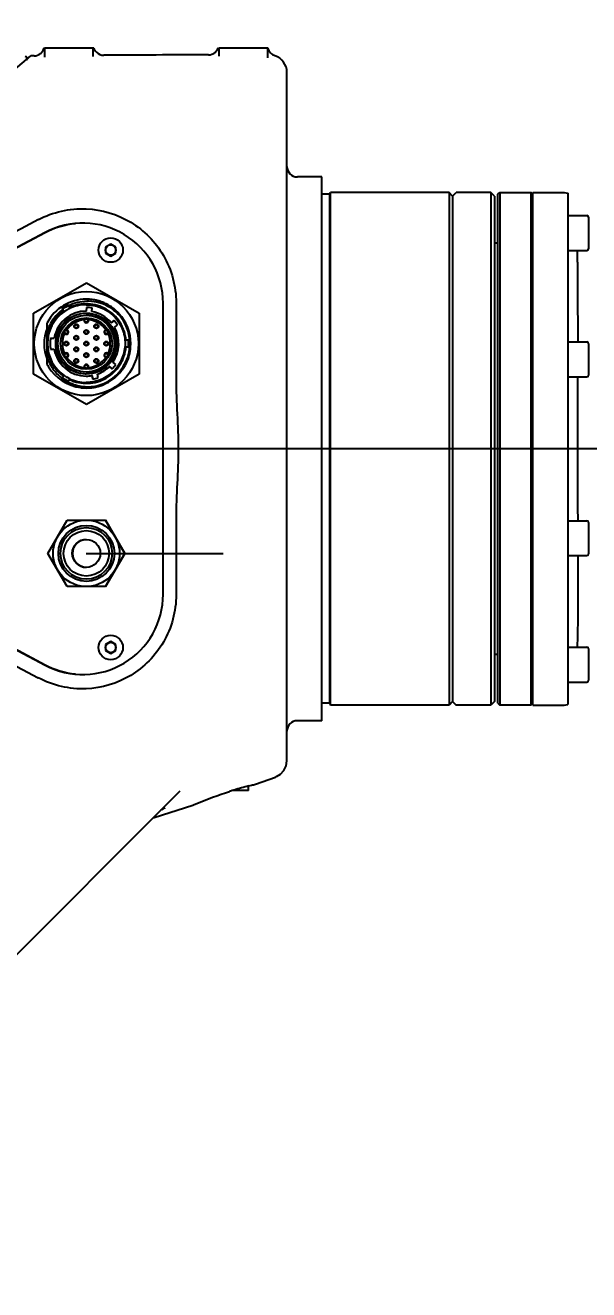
# Model space of a CAD drawing. Header units: millimetres. Extents: x 5828 to 7155, y 123 to 421.
# Drawn here: x 6906.45 to 6911.84, y 370.78 to 382.87 of the extents above; entities that cross this region are included whole.
import ezdxf

# ---------------------------------------------------------------- set-up
doc = ezdxf.new("R2010")
doc.units = ezdxf.units.MM
doc.linetypes.add('CENTER', pattern=[0.6, 0.375, -0.075, 0.075, -0.075])
for name, color, linetype in [('中心线', 7, 'Continuous'), ('外形图', 7, 'Continuous'), ('尺寸标注', 7, 'Continuous'), ('运动范围', 7, 'Continuous')]:
    doc.layers.add(name, color=color, linetype=linetype)
doc.styles.add('微软雅黑', font='msyh.ttc', dxfattribs={"height": 2})
doc.dimstyles.new('尺寸标注_1_30比例', dxfattribs={"dimtxt": 2.1, "dimasz": 1.7, "dimexe": 0.5, "dimexo": 0.4, "dimgap": 0.5, "dimtad": 1, "dimdec": 1, "dimlfac": 30, "dimdsep": 46, "dimtxsty": '微软雅黑', "dimcen": 0.09, "dimadec": 0, "dimazin": 0, "dimtp": 0.01, "dimtm": 0.01, "dimtfac": 1, "dimtdec": 1, "dimtofl": 0, "dimtmove": 0, "dimatfit": 3, "dimfxl": 1, "dimtolj": 1, "dimarcsym": 0})

# ---------------------------------------------------------------- blocks, each defined once
blk = doc.blocks.new('*D1101')
at = {"layer": 'Defpoints', "color": 0}
for p in [(6902.201, 410.718), (6987.085, 410.718), (6902.734, 329.488)]:
    blk.add_point(p, dxfattribs=at)
at = {"layer": '尺寸标注', "color": 0, "lineweight": -2}
for p, q in [((6902.601, 410.718), (6987.585, 410.718)), ((6987.085, 331.188), (6987.085, 409.018)), ((6903.134, 329.488), (6987.585, 329.488))]:
    blk.add_line(p, q, dxfattribs=at)
at = {"layer": '尺寸标注', "color": 0}
for points in [[(6987.368, 409.018), (6986.801, 409.018), (6987.085, 410.718)], [(6986.801, 331.188), (6987.368, 331.188), (6987.085, 329.488)]]:
    blk.add_solid(points, dxfattribs=at)
at = {"layer": '尺寸标注', "color": 0, "insert": (6985.499, 370.103), "char_height": 2, "attachment_point": 5, "rotation": 90, "style": '微软雅黑'}
blk.add_mtext('\\A1;\\A1;{\\H1.05x;2437}', dxfattribs=at)
blk = doc.blocks.new('*D1102')
at = {"layer": 'Defpoints', "color": 0}
for p in [(6938.468, 388.889), (6938.468, 379.269), (6902.201, 377.212)]:
    blk.add_point(p, dxfattribs=at)
at = {"layer": '尺寸标注', "color": 0, "lineweight": -2}
for p, q in [((6902.201, 377.612), (6902.201, 389.389)), ((6938.468, 379.669), (6938.468, 389.389)), ((6903.901, 388.889), (6936.768, 388.889))]:
    blk.add_line(p, q, dxfattribs=at)
at = {"layer": '尺寸标注', "color": 0}
for points in [[(6903.901, 389.173), (6903.901, 388.606), (6902.201, 388.889)], [(6936.768, 388.606), (6936.768, 389.173), (6938.468, 388.889)]]:
    blk.add_solid(points, dxfattribs=at)
at = {"layer": '尺寸标注', "color": 0, "insert": (6920.335, 390.48), "char_height": 2, "attachment_point": 5, "style": '微软雅黑'}
blk.add_mtext('\\A1;\\A1;{\\H1.05x;1088}', dxfattribs=at)

msp = doc.modelspace()

# ---------------------------------------------------------------- linework, layer by layer
at = {"layer": '中心线', "linetype": 'CENTER', "ltscale": 50}
msp.add_line((6898.901, 378.8231), (6945.6728, 378.8231), dxfattribs=at)
at = {"layer": '外形图', "linetype": 'Continuous'}
for p, q in [((6899.1204, 376.3815), (6906.5053, 382.5781)), ((6906.5359, 382.5786), (6906.5053, 382.5781)), ((6906.6345, 382.6547), (6906.6345, 382.5652)), ((6906.6345, 382.6547), (6907.1058, 382.6547)), ((6907.1012, 382.5715), (6907.1012, 382.6547)), ((6908.3012, 382.6547), (6908.3012, 382.5745)), ((6908.3012, 382.6547), (6908.7679, 382.6547)), ((6908.7679, 382.5607), (6908.7679, 382.6547)), ((6908.9512, 375.8384), (6908.9512, 382.4214)), ((6909.2845, 381.4214), (6909.0512, 381.4214)), ((6909.2845, 376.2214), (6909.2845, 381.4213)), ((6909.3582, 381.2547), (6909.2845, 381.2547)), ((6909.3582, 381.2547), (6909.3679, 381.2714)), ((6909.3582, 381.2547), (6909.3582, 376.388)), ((6909.3679, 376.3714), (6909.3679, 381.2714)), ((6910.5012, 381.2714), (6909.3679, 381.2714)), ((6910.5012, 381.2714), (6910.5012, 376.3714)), ((6910.5345, 381.238), (6910.5012, 381.2714)), ((6910.5345, 381.238), (6910.5345, 376.4047)), ((6911.3012, 381.2547), (6911.2845, 381.2714)), ((6911.3012, 376.3714), (6911.3012, 381.2714)), ((6911.3012, 381.2714), (6911.6012, 381.2714)), ((6911.6012, 381.2714), (6911.6345, 381.2657)), ((6911.6345, 381.2657), (6911.6345, 376.3771)), ((6911.6345, 381.0514), (6911.8179, 381.0514)), ((6911.8345, 381.0347), (6911.8345, 380.7347)), ((6906.6415, 380.8903), (6904.0216, 379.4984)), ((6906.6404, 380.8867), (6904.0362, 379.4978)), ((6907.2679, 380.7791), (6907.2179, 380.7502)), ((6907.2179, 380.7502), (6907.2179, 380.6925)), ((6907.3179, 380.7502), (6907.2679, 380.7791)), ((6907.3179, 380.6925), (6907.3179, 380.7502)), ((6907.2179, 380.6925), (6907.2679, 380.6636)), ((6907.2679, 380.6636), (6907.3179, 380.6925)), ((6911.6345, 380.718), (6911.8179, 380.718)), ((6907.7679, 377.4296), (6907.7679, 380.2132)), ((6907.8928, 380.2176), (6907.8928, 379.4869)), ((6911.6345, 379.8427), (6911.8179, 379.8427)), ((6911.8345, 379.826), (6911.8345, 379.526)), ((6911.6345, 379.5094), (6911.8179, 379.5094)), ((6904.0216, 378.1443), (6906.6415, 376.7525)), ((6904.0362, 378.1449), (6906.6404, 376.756)), ((6907.8928, 378.1558), (6907.8928, 377.4251)), ((6911.6345, 378.1334), (6911.8179, 378.1334)), ((6911.8345, 378.1167), (6911.8345, 377.8167)), ((6911.6345, 377.8001), (6911.8179, 377.8001)), ((6906.0809, 376.8937), (6906.5754, 376.6305)), ((6907.2679, 376.9791), (6907.2179, 376.9502)), ((6907.2179, 376.9502), (6907.2179, 376.8925)), ((6907.2179, 376.8925), (6907.2679, 376.8636)), ((6907.3179, 376.9502), (6907.2679, 376.9791)), ((6907.2679, 376.8636), (6907.3179, 376.8925)), ((6907.3179, 376.8925), (6907.3179, 376.9502)), ((6911.6345, 376.9247), (6911.8179, 376.9247)), ((6911.8345, 376.908), (6911.8345, 376.608)), ((6911.6345, 376.5914), (6911.8179, 376.5914)), ((6909.3582, 376.388), (6909.2845, 376.388)), ((6909.3582, 376.388), (6909.3679, 376.3714)), ((6910.5345, 376.4047), (6910.5012, 376.3714)), ((6910.5012, 376.3714), (6909.3679, 376.3714)), ((6911.3012, 376.3714), (6911.6012, 376.3714)), ((6911.6012, 376.3714), (6911.6345, 376.3771)), ((6909.2845, 376.2214), (6909.0512, 376.2214)), ((6908.6512, 375.6143), (6908.8408, 375.6815)), ((6905.7662, 373.3864), (6907.9315, 375.5517)), ((6908.5845, 375.5547), (6908.4356, 375.5547)), ((6908.5845, 375.5547), (6908.5845, 375.5974)), ((6907.674, 375.2942), (6907.682, 375.2965)), ((6907.682, 375.2965), (6908.0512, 375.4125)), ((6907.7784, 375.3842), (6907.7885, 375.3877)), ((6907.7885, 375.3877), (6907.7882, 375.3877))]:
    msp.add_line(p, q, dxfattribs=at)
at = {"layer": '外形图', "color": 7, "linetype": 'Continuous'}
for p, q in [((6910.5012, 381.2714), (6910.5012, 376.3714)), ((6910.5345, 381.238), (6910.5012, 381.2714)), ((6910.5345, 381.238), (6910.5679, 381.2714)), ((6910.5345, 381.238), (6910.5345, 376.4047)), ((6910.9345, 381.238), (6910.9012, 381.2714)), ((6910.9679, 381.2547), (6910.9845, 381.2714)), ((6910.9679, 376.388), (6910.9679, 381.2547)), ((6911.3012, 381.2547), (6911.2845, 381.2714)), ((6906.5304, 380.1186), (6907.0348, 380.4098)), ((6907.0348, 380.4098), (6907.5393, 380.1186)), ((6907.0352, 380.2519), (6907.0347, 380.2519)), ((6906.8054, 380.1575), (6906.8341, 380.1741)), ((6906.8054, 380.1575), (6906.8199, 380.1325)), ((6906.8093, 380.1695), (6906.8088, 380.1692)), ((6906.851, 380.1936), (6906.8093, 380.1695)), ((6906.8199, 380.1325), (6906.8485, 380.1491)), ((6906.8259, 380.136), (6906.8264, 380.1352)), ((6906.8341, 380.1741), (6906.8628, 380.1906)), ((6906.8505, 380.1933), (6906.851, 380.1936)), ((6906.8628, 380.1906), (6906.8772, 380.1656)), ((6906.8702, 380.1616), (6906.8772, 380.1656)), ((6906.8712, 380.1621), (6906.8716, 380.1613)), ((6907.0348, 380.1381), (6907.0342, 380.1381)), ((6907.0376, 380.1729), (6907.0345, 380.1381)), ((6907.0348, 380.1381), (6907.0379, 380.1729)), ((6907.0878, 380.1335), (6907.0909, 380.1683)), ((6906.5304, 379.5361), (6906.5304, 380.1186)), ((6906.6602, 379.9783), (6906.6602, 380.0274)), ((6906.9387, 380.0096), (6906.9384, 380.0096)), ((6907.0347, 380.0648), (6907.0343, 380.0648)), ((6907.0343, 380.0314), (6907.0347, 380.0314)), ((6907.1306, 380.0096), (6907.1303, 380.0096)), ((6907.3011, 380.0469), (6907.2725, 380.0269)), ((6907.2728, 380.0269), (6907.2725, 380.0269)), ((6907.2728, 380.0269), (6907.3012, 380.0467)), ((6907.5394, 380.1186), (6907.5393, 380.1186)), ((6907.5393, 380.1186), (6907.5393, 379.5361)), ((6906.6595, 379.9768), (6906.6593, 379.9764)), ((6906.6602, 379.9757), (6906.6602, 379.9783)), ((6906.6602, 379.9463), (6906.6602, 379.9757)), ((6906.6602, 379.9463), (6906.6603, 379.9467)), ((6906.6602, 379.8919), (6906.6602, 379.9463)), ((6906.6602, 379.8273), (6906.6602, 379.8919)), ((6906.6603, 379.9467), (6906.6604, 379.947)), ((6906.8436, 379.9544), (6906.8433, 379.9544)), ((6906.8433, 379.921), (6906.8436, 379.921)), ((6906.8435, 379.959), (6906.8472, 379.9586)), ((6906.9384, 379.9762), (6906.9387, 379.9762)), ((6906.9387, 379.8992), (6906.9384, 379.8992)), ((6907.0347, 379.9544), (6907.0343, 379.9544)), ((6907.0343, 379.921), (6907.0347, 379.921)), ((6907.1303, 379.9762), (6907.1306, 379.9762)), ((6907.1306, 379.8992), (6907.1303, 379.8992)), ((6907.2257, 379.959), (6907.222, 379.9586)), ((6907.2257, 379.9544), (6907.2254, 379.9544)), ((6907.2254, 379.921), (6907.2257, 379.921)), ((6907.3032, 379.983), (6907.3318, 380.0031)), ((6906.6602, 379.8234), (6906.6602, 379.8273)), ((6906.6602, 379.7628), (6906.6602, 379.8234)), ((6906.6927, 379.8808), (6906.7283, 379.8808)), ((6906.6927, 379.7738), (6906.7283, 379.7738)), ((6906.7621, 379.8443), (6906.7473, 379.8443)), ((6906.7473, 379.8103), (6906.7621, 379.8103)), ((6906.7621, 379.8273), (6906.7621, 379.8443)), ((6906.7621, 379.8103), (6906.7621, 379.8273)), ((6906.8436, 379.844), (6906.8433, 379.844)), ((6906.8433, 379.8106), (6906.8436, 379.8106)), ((6906.9384, 379.8658), (6906.9387, 379.8658)), ((6906.9387, 379.7888), (6906.9384, 379.7888)), ((6907.0347, 379.844), (6907.0343, 379.844)), ((6907.0343, 379.8106), (6907.0347, 379.8106)), ((6907.1303, 379.8658), (6907.1306, 379.8658)), ((6907.1306, 379.7888), (6907.1303, 379.7888)), ((6907.2257, 379.844), (6907.2254, 379.844)), ((6907.2254, 379.8106), (6907.2257, 379.8106)), ((6907.4058, 379.8534), (6907.4049, 379.8534)), ((6907.4058, 379.8012), (6907.4049, 379.8012)), ((6907.4347, 379.8605), (6907.4058, 379.8605)), ((6907.4058, 379.8605), (6907.4058, 379.8536)), ((6907.4058, 379.8536), (6907.4058, 379.8525)), ((6907.4058, 379.8525), (6907.4058, 379.8284)), ((6907.4058, 379.8263), (6907.4058, 379.8023)), ((6907.4058, 379.8023), (6907.4058, 379.801)), ((6907.4058, 379.801), (6907.4058, 379.7942)), ((6907.4347, 379.7942), (6907.4058, 379.7942)), ((6907.4347, 379.8605), (6907.4346, 379.8276)), ((6907.4346, 379.8276), (6907.4346, 379.8273)), ((6907.4346, 379.8273), (6907.4347, 379.7942)), ((6907.4431, 379.8273), (6907.4431, 379.8275)), ((6907.4431, 379.8273), (6907.4432, 379.8027)), ((6907.4432, 379.8273), (6907.4432, 379.852)), ((6906.6602, 379.6979), (6906.6602, 379.7628)), ((6906.6602, 379.6791), (6906.6602, 379.6979)), ((6906.6602, 379.6764), (6906.6602, 379.6791)), ((6906.6602, 379.6443), (6906.6602, 379.6764)), ((6906.8436, 379.7336), (6906.8433, 379.7336)), ((6906.8433, 379.7003), (6906.8436, 379.7003)), ((6906.8435, 379.6957), (6906.8472, 379.696)), ((6906.9384, 379.7555), (6906.9387, 379.7555)), ((6906.9387, 379.6784), (6906.9384, 379.6784)), ((6907.0347, 379.7336), (6907.0343, 379.7336)), ((6907.0343, 379.7003), (6907.0347, 379.7003)), ((6907.1303, 379.7555), (6907.1306, 379.7555)), ((6907.1306, 379.6784), (6907.1303, 379.6784)), ((6907.2257, 379.6957), (6907.222, 379.696)), ((6907.2257, 379.7336), (6907.2254, 379.7336)), ((6907.2254, 379.7003), (6907.2257, 379.7003)), ((6907.3153, 379.6263), (6907.2886, 379.6488)), ((6907.0348, 379.2449), (6906.5304, 379.5361)), ((6906.6602, 379.6272), (6906.6602, 379.6443)), ((6906.8562, 379.5728), (6906.8565, 379.5725)), ((6906.9384, 379.6451), (6906.9387, 379.6451)), ((6907.0347, 379.6232), (6907.0343, 379.6232)), ((6907.0343, 379.5899), (6907.0347, 379.5899)), ((6907.5393, 379.5361), (6907.0348, 379.2449)), ((6907.1303, 379.6451), (6907.1306, 379.6451)), ((6907.1492, 379.5014), (6907.1402, 379.5352)), ((6907.2542, 379.6078), (6907.2809, 379.5853)), ((6907.2545, 379.6078), (6907.2542, 379.6078)), ((6907.2811, 379.5855), (6907.2545, 379.6078)), ((6906.804, 379.4951), (6906.8045, 379.4948)), ((6906.8054, 379.4971), (6906.8199, 379.5221)), ((6906.8341, 379.4806), (6906.8054, 379.4971)), ((6906.8085, 379.4855), (6906.8512, 379.4609)), ((6906.8269, 379.5181), (6906.8199, 379.5221)), ((6906.8259, 379.5186), (6906.8264, 379.5195)), ((6906.8628, 379.464), (6906.8341, 379.4806)), ((6906.8772, 379.489), (6906.8485, 379.5056)), ((6906.8628, 379.464), (6906.8772, 379.489)), ((6906.8712, 379.4925), (6906.8716, 379.4934)), ((6906.9817, 379.4019), (6906.9817, 379.4061)), ((6907.0879, 379.4061), (6907.0879, 379.4019)), ((6907.0885, 379.5213), (6907.0975, 379.4876)), ((6907.0888, 379.5213), (6907.0885, 379.5213)), ((6907.0972, 379.49), (6907.0888, 379.5213)), ((6907.0975, 379.4892), (6907.0972, 379.49)), ((6907.0979, 379.4876), (6907.0975, 379.4892)), ((6907.1559, 379.4204), (6907.1534, 379.4285)), ((6907.0879, 379.4019), (6906.9817, 379.4019)), ((6906.668, 377.8214), (6906.8514, 378.139)), ((6906.8514, 378.139), (6907.2181, 378.139)), ((6907.2181, 378.139), (6907.4015, 377.8214)), ((6907.4017, 377.8214), (6907.2183, 378.139)), ((6906.8514, 377.5038), (6906.668, 377.8214)), ((6907.4015, 377.8214), (6907.2181, 377.5038)), ((6907.2183, 377.5038), (6907.4017, 377.8214)), ((6907.4015, 377.8214), (6907.4017, 377.8214)), ((6907.2181, 377.5038), (6906.8514, 377.5038)), ((6910.5345, 376.4047), (6910.5012, 376.3714)), ((6910.5345, 376.4047), (6910.5679, 376.3714)), ((6910.9345, 376.4047), (6910.9012, 376.3714)), ((6910.9679, 376.388), (6910.9845, 376.3714)), ((6911.3012, 376.388), (6911.2845, 376.3714)), ((6911.2845, 376.3714), (6910.9845, 376.3714))]:
    msp.add_line(p, q, dxfattribs=at)
at = {"layer": '外形图', "ltscale": 10}
for p, q in [((6910.9012, 381.2714), (6910.5679, 381.2714)), ((6910.9012, 381.2714), (6910.9012, 376.3714)), ((6910.9345, 381.238), (6910.9345, 376.4047)), ((6910.9845, 381.2714), (6911.2845, 381.2714)), ((6910.9845, 381.2714), (6910.9845, 376.3714)), ((6911.2845, 376.3714), (6911.2845, 381.2714)), ((6910.9679, 380.788), (6910.9345, 380.788)), ((6910.9679, 376.8547), (6910.9345, 376.8547)), ((6910.9012, 376.3714), (6910.5679, 376.3714))]:
    msp.add_line(p, q, dxfattribs=at)
at = {"layer": '外形图'}
msp.add_line((6907.0345, 377.8214), (6908.3424, 377.8214), dxfattribs=at)
at = {"layer": '外形图', "linetype": 'Continuous'}
for points in [[(6908.8408, 375.6815), (6908.8527, 375.6863), (6908.8915, 375.7105), (6908.9229, 375.7455), (6908.9438, 375.7892), (6908.9512, 375.8384)], [(6907.7363, 375.3565), (6907.7457, 375.3651), (6907.7566, 375.373), (6907.7675, 375.3793), (6907.7784, 375.3842)]]:
    msp.add_lwpolyline(points, dxfattribs=at)
for centre, radius in [((6907.2679, 380.7214), 0.1167), ((6907.2679, 380.7214), 0.05), ((6907.2679, 376.9214), 0.1167), ((6907.2679, 376.9214), 0.05)]:
    msp.add_circle(centre, radius, dxfattribs=at)
at = {"layer": '外形图', "color": 7, "linetype": 'Continuous'}
for centre, radius in [((6907.0348, 379.8273), 0.4976), ((6907.0346, 379.8273), 0.2921), ((6907.0346, 379.8273), 0.2722), ((6907.0346, 379.8273), 0.2458), ((6906.9386, 379.9929), 0.0212), ((6906.9384, 379.9929), 0.0167), ((6907.0343, 380.0481), 0.0167), ((6907.1305, 379.9929), 0.0212), ((6907.1303, 379.9929), 0.0167), ((6906.8433, 379.9377), 0.0167), ((6906.9386, 379.8825), 0.0212), ((6906.9384, 379.8825), 0.0167), ((6907.0346, 379.9377), 0.0212), ((6907.0343, 379.9377), 0.0167), ((6907.1305, 379.8825), 0.0212), ((6907.1303, 379.8825), 0.0167), ((6907.2254, 379.9377), 0.0167), ((6906.8435, 379.8273), 0.0212), ((6906.8433, 379.8273), 0.0167), ((6906.9386, 379.7721), 0.0212), ((6906.9384, 379.7721), 0.0167), ((6907.0346, 379.8273), 0.0212), ((6907.0343, 379.8273), 0.0167), ((6907.1305, 379.7721), 0.0212), ((6907.1303, 379.7721), 0.0167), ((6907.2257, 379.8273), 0.0212), ((6907.2254, 379.8273), 0.0167), ((6906.8433, 379.7169), 0.0167), ((6906.9386, 379.6617), 0.0212), ((6906.9384, 379.6617), 0.0167), ((6907.0346, 379.7169), 0.0212), ((6907.0343, 379.7169), 0.0167), ((6907.1305, 379.6617), 0.0212), ((6907.1303, 379.6617), 0.0167), ((6907.2254, 379.7169), 0.0167), ((6907.0343, 379.6065), 0.0167), ((6907.0347, 377.8214), 0.3176), ((6907.0347, 377.8214), 0.2675), ((6907.0346, 377.8214), 0.2469), ((6907.0345, 377.8214), 0.2173), ((6907.0345, 377.8214), 0.1337)]:
    msp.add_circle(centre, radius, dxfattribs=at)
at = {"layer": '外形图', "linetype": 'Continuous'}
for centre, radius, start, end in [((6906.4517, 382.5549), 0.0167, 310.00151, 90.85102), ((6908.3509, 167.6863), 214.9016, 90.039895, 90.306365), ((6908.2022, 382.6868), 0.0985, 310.10623, 322.70639), ((6908.7843, 382.4212), 0.1669, 0.05115, 71.73452), ((6909.0512, 381.5214), 0.1, 180, 270), ((7488.4429, -713.474), 1239.5441, 117.9966401, 118.1338363), ((6907.0012, 380.2132), 0.7667, 0, 117.97947), ((6911.8179, 381.0347), 0.0167, 0, 90), ((6907.0012, 380.2103), 0.7667, 95.22139, 118.07249), ((6911.8179, 380.7347), 0.0167, 270, 0), ((6911.8179, 379.826), 0.0167, 0, 90), ((6911.8179, 379.526), 0.0167, 270, 0), ((7030.2155, 378.8597), 118.4875, 180.018537, 180.351228), ((6911.8179, 378.1167), 0.0167, 0, 90), ((6911.8179, 377.8167), 0.0167, 270, 0), ((6907.0012, 377.4296), 0.7667, 242.02053, 0), ((6911.8179, 376.908), 0.0167, 0, 90), ((6907.0012, 377.4325), 0.7667, 241.92751, 264.77861), ((6911.8179, 376.608), 0.0167, 270, 0), ((6909.0512, 376.1214), 0.1, 90, 180), ((6909.5092, 372.0862), 3.6311, 107.18496, 107.71587), ((6909.5109, 372.0809), 3.6366, 107.00761, 107.18568), ((6909.4756, 372.1971), 3.5153, 104.64885, 107.01235)]:
    msp.add_arc(centre, radius, start, end, dxfattribs=at)
at = {"layer": '外形图', "color": 7, "linetype": 'Continuous'}
for centre, radius, start, end in [((6907.0347, 379.8273), 0.4246, 89.9999, 151.883), ((6907.0347, 379.827), 0.4249, 84.39926, 89.93189), ((6907.0342, 379.8273), 0.3715, 124.02161, 235.97811), ((6907.0342, 379.8273), 0.3108, 90.0004, 170.08791), ((6907.044, 379.8364), 0.3944, 126.72387, 141.38543), ((6906.8128, 380.1618), 0.00849, 119.99997, 209.99997), ((6907.0344, 379.8269), 0.372, 117.03883, 124.01773), ((6906.8554, 380.1864), 0.00849, 29.99997, 119.99997), ((6907.0474, 379.8305), 0.4012, 91.19769, 117.10949), ((6907.0338, 379.828), 0.3708, 116.73303, 117.03449), ((6907.0339, 379.8278), 0.371, 115.94649, 116.73296), ((6907.0342, 379.8273), 0.3715, 90.00078, 115.9472), ((6907.0341, 379.8268), 0.3461, 80.56776, 89.43223), ((6907.0347, 379.8272), 0.4247, 80.38894, 84.39499), ((6907.0342, 379.8273), 0.3108, 39.93799, 80.06196), ((6907.0347, 379.8271), 0.4248, 75.94772, 80.38942), ((6907.0346, 379.8271), 0.4248, 71.29947, 75.94388), ((6907.0347, 379.8273), 0.4247, 67.50579, 71.29989), ((6907.0346, 379.8271), 0.4249, 62.34047, 67.502), ((6907.0347, 379.8273), 0.4246, 59.06433, 62.34063), ((6907.0345, 379.827), 0.425, 53.48985, 59.06052), ((6907.0348, 379.8274), 0.4245, 50.62212, 53.48969), ((6907.0344, 379.827), 0.4251, 43.81536, 50.61737), ((6907.0347, 379.8273), 0.3929, 139.49967, 162.26442), ((6907.0345, 379.8273), 0.3108, 124.93413, 170.08766), ((6907.0346, 379.8273), 0.2879, 269.99999, 178.52534), ((6907.0346, 379.8273), 0.2289, 95.00903, 144.98496), ((6906.9387, 379.9929), 0.0167, 270.00107, 89.99893), ((6907.0346, 380.0481), 0.0212, 180.00361, 359.99602), ((6907.0346, 380.0482), 0.0212, 89.9806, 160.28476), ((6907.0346, 380.0481), 0.0213, 19.87815, 89.9817), ((6907.0347, 379.8273), 0.2722, 270, 90), ((6907.0347, 380.0481), 0.0167, 270.00107, 89.99893), ((6907.0346, 379.8273), 0.2289, 35.01561, 84.9917), ((6907.0344, 380.0481), 0.0214, 0.07343, 19.73431), ((6907.1306, 379.9929), 0.0167, 270.00107, 89.99893), ((6907.0347, 379.8273), 0.4161, 286.5852, 37.41483), ((6907.0338, 379.827), 0.3461, 30.56774, 39.4322), ((6907.035, 379.8276), 0.4242, 42.16809, 43.81349), ((6907.0347, 379.8273), 0.4246, 0.00223, 42.1675), ((6907.0379, 379.8217), 0.417, 22.43911, 38.30488), ((6907.0348, 379.8273), 0.404, 158.34986, 201.97137), ((6907.0351, 379.8272), 0.4043, 157.96298, 158.29449), ((6907.0346, 379.8273), 0.2288, 154.97659, 205.02341), ((6906.8435, 379.9377), 0.0212, 180.04117, 80.14768), ((6906.8436, 379.9377), 0.0167, 270.00107, 89.99893), ((6906.9387, 379.8825), 0.0167, 270.00107, 89.99893), ((6907.0347, 379.9377), 0.0167, 270.00107, 89.99893), ((6907.1306, 379.8825), 0.0167, 270.00107, 89.99893), ((6907.2256, 379.9377), 0.0212, 99.86502, 0.05511), ((6907.2257, 379.9377), 0.0167, 324.00174, 89.99801), ((6907.2257, 379.9377), 0.0167, 269.99944, 321.49506), ((6907.2258, 379.9377), 0.0166, 321.47463, 323.99493), ((6907.0346, 379.8273), 0.2288, 334.97659, 25.02341), ((6907.0342, 379.8273), 0.3108, 324.93752, 30.06255), ((6907.0363, 379.821), 0.4187, 15.69208, 22.43852), ((6907.0362, 379.821), 0.4189, 15.25934, 15.6918), ((6907.0342, 379.8273), 0.3456, 171.09517, 188.90483), ((6907.0351, 379.8273), 0.3461, 171.10204, 179.99329), ((6907.0351, 379.8274), 0.3461, 180.00671, 188.89796), ((6907.0342, 379.8273), 0.3108, 189.91209, 269.99957), ((6907.0345, 379.8273), 0.3108, 189.91238, 234.98654), ((6907.0338, 379.8273), 0.2871, 178.52072, 179.99955), ((6907.035, 379.8274), 0.2882, 180.00558, 189.48877), ((6907.0346, 379.8273), 0.2879, 189.49437, 265.30978), ((6906.8436, 379.8273), 0.0167, 270.00107, 89.99893), ((6906.9387, 379.7721), 0.0167, 270.00107, 89.99893), ((6907.0347, 379.8273), 0.0167, 270.00107, 89.99893), ((6907.1306, 379.7721), 0.0167, 270.00107, 89.99893), ((6907.2257, 379.8273), 0.0167, 270.00107, 89.99893), ((6907.034, 379.8273), 0.3722, 4.10043, 5.09877), ((6907.0339, 379.8274), 0.3723, 354.89885, 355.89954), ((6907.0347, 379.8273), 0.4246, 331.0618, 359.26711), ((6907.0359, 379.8273), 0.4234, 359.26467, 0.00141), ((6906.8435, 379.7169), 0.0212, 279.86505, 179.95935), ((6906.8436, 379.7169), 0.0167, 270.00107, 89.99893), ((6907.0346, 379.8273), 0.2289, 215.01561, 264.99171), ((6906.9387, 379.6617), 0.0167, 270.00107, 89.99893), ((6907.0347, 379.7169), 0.0167, 270.00107, 89.99893), ((6907.0346, 379.8273), 0.2289, 275.00903, 324.98496), ((6907.1306, 379.6617), 0.0167, 270.00107, 89.99893), ((6907.2256, 379.717), 0.0212, 359.94531, 260.14769), ((6907.2257, 379.7169), 0.0167, 38.50494, 90.00056), ((6907.2257, 379.7169), 0.0167, 270.00199, 35.99826), ((6907.2258, 379.717), 0.0166, 36.00507, 38.52537), ((6907.0345, 379.8272), 0.4243, 208.11579, 211.33463), ((6907.0347, 379.8273), 0.4246, 211.33052, 262.84027), ((6907.0346, 379.8274), 0.288, 265.31198, 270.00051), ((6907.0346, 379.6065), 0.0212, 0.00362, 179.99602), ((6907.0347, 379.6066), 0.0214, 180.07343, 199.73431), ((6907.0346, 379.6065), 0.0212, 199.73684, 270.01928), ((6907.0346, 379.6066), 0.0213, 270.01809, 340.1435), ((6907.0347, 379.6065), 0.0167, 270.00107, 89.99893), ((6907.0342, 379.8273), 0.3108, 289.93691, 315.06315), ((6907.0347, 379.8273), 0.4246, 286.58535, 322.58448), ((6907.0338, 379.8277), 0.3461, 315.5678, 324.43226), ((6907.0349, 379.8272), 0.4243, 319.73153, 322.58483), ((6907.0314, 379.8216), 0.4237, 323.46399, 324.76696), ((6907.0345, 379.8275), 0.4249, 322.58172, 324.09435), ((6907.0306, 379.8222), 0.4247, 324.76796, 331.32658), ((6907.0345, 379.8274), 0.4248, 324.09784, 330.5271), ((6907.0323, 379.8212), 0.4228, 331.3307, 331.92667), ((6907.0345, 379.8275), 0.4249, 330.52878, 331.0616), ((6906.8128, 379.4929), 0.00849, 150.00003, 240.00003), ((6907.0344, 379.8277), 0.372, 235.98167, 242.78116), ((6906.8554, 379.4683), 0.00849, 240.00003, 330.00003), ((6907.0461, 379.8212), 0.4062, 242.63519, 242.85768), ((6907.0338, 379.8267), 0.3708, 242.78527, 243.08941), ((6907.034, 379.8269), 0.3711, 243.08951, 244.05443), ((6907.0342, 379.8274), 0.3715, 244.0535, 269.99928), ((6907.0347, 379.8279), 0.4251, 262.84408, 269.99474), ((6907.0342, 379.8275), 0.311, 270.00352, 280.05939), ((6907.0347, 379.8276), 0.4249, 270.00177, 275.63189), ((6907.0347, 379.827), 0.4243, 275.63425, 279.66899), ((6907.034, 379.8278), 0.3461, 280.56778, 289.43225), ((6907.0345, 379.8281), 0.4254, 279.67022, 284.33977), ((6907.0349, 379.8267), 0.424, 284.34016, 286.58444), ((6907.0352, 377.8214), 0.1337, 90.30369, 269.69633)]:
    msp.add_arc(centre, radius, start, end, dxfattribs=at)
at = {"layer": '外形图', "linetype": 'Continuous'}
for points in [[(6906.5359, 382.5786), (6906.5573, 382.5788), (6906.5797, 382.5869), (6906.5966, 382.6001)], [(6906.5966, 382.6001), (6906.6049, 382.6067), (6906.6123, 382.6148), (6906.6181, 382.6237)], [(6906.6181, 382.6237), (6906.6243, 382.6332), (6906.629, 382.6438), (6906.6316, 382.6547)], [(6907.1058, 382.6547), (6907.1083, 382.6469), (6907.1117, 382.6394), (6907.116, 382.6325)], [(6907.116, 382.6325), (6907.1203, 382.6255), (6907.1255, 382.6189), (6907.1314, 382.6131)], [(6907.1314, 382.6131), (6907.1496, 382.5955), (6907.1765, 382.5847), (6907.2018, 382.5848)], [(6908.2013, 382.5878), (6908.2241, 382.5878), (6908.2482, 382.5967), (6908.2657, 382.6114)], [(6908.2806, 382.6271), (6908.2869, 382.6354), (6908.2921, 382.6448), (6908.2955, 382.6547)], [(6908.7699, 382.6547), (6908.7765, 382.6219), (6908.8048, 382.5902), (6908.8366, 382.5797)]]:
    msp.add_open_spline(points, degree=3, dxfattribs=at)
for points, knots in [([(6906.5764, 381.0126), (6906.7142, 381.0858), (6907.0275, 381.1575), (6907.4785, 381.0205), (6907.8097, 380.6848), (6907.8928, 380.374), (6907.8928, 380.2176)], [0, 0, 0, 0, 0.25624, 0.4996253, 0.7432678, 1, 1, 1, 1]), ([(6911.7249, 380.7224), (6911.7257, 380.6752), (6911.7298, 380.3823), (6911.7301, 380.0893), (6911.7299, 379.8436)], [0, 0, 0, 0, 0.1611242, 1, 1, 1, 1]), ([(6907.8928, 379.4869), (6907.8928, 379.265), (6907.9329, 378.8214), (6907.8928, 378.3778), (6907.8928, 378.1558)], [0, 0, 0, 0, 0.5000004, 1, 1, 1, 1]), ([(6911.7293, 379.5094), (6911.7292, 379.4536), (6911.7286, 379.2243), (6911.728, 378.9949), (6911.728, 378.8214)], [0, 0, 0, 0, 0.2431582, 1, 1, 1, 1]), ([(6911.7317, 377.7992), (6911.7321, 377.7023), (6911.7329, 377.4094), (6911.7306, 377.1164), (6911.7256, 376.9204)], [0, 0, 0, 0, 0.3306983, 1, 1, 1, 1]), ([(6907.8928, 377.4251), (6907.8928, 377.2687), (6907.8096, 376.9578), (6907.4781, 376.622), (6907.0268, 376.4852), (6906.7133, 376.5572), (6906.5755, 376.6306)], [0, 0, 0, 0, 0.2567173, 0.5003465, 0.7437295, 1, 1, 1, 1]), ([(6908.0512, 375.4126), (6908.0615, 375.4169), (6908.177, 375.4666), (6908.2952, 375.5103), (6908.4043, 375.5451)], [0, 0, 0, 0, 0.0891872, 1, 1, 1, 1]), ([(6908.5867, 375.5981), (6908.5958, 375.6005), (6908.6172, 375.6064), (6908.6392, 375.6101), (6908.6512, 375.6143)], [0, 0, 0, 0, 0.426203, 1, 1, 1, 1])]:
    msp.add_open_spline(points, degree=3, knots=knots, dxfattribs=at)
at = {"layer": '外形图', "color": 7, "linetype": 'Continuous'}
for points, knots in [([(6906.8164, 380.1384), (6906.796, 380.1241), (6906.7579, 380.0914), (6906.7116, 380.0321), (6906.6777, 379.9649), (6906.6644, 379.9164), (6906.6602, 379.8919)], [0, 0, 0, 0, 0.2499993, 0.4999968, 0.7499908, 1, 1, 1, 1]), ([(6907.4132, 379.8606), (6907.4119, 379.8757), (6907.4074, 379.9058), (6907.3913, 379.9645), (6907.3582, 380.0336), (6907.2999, 380.1046), (6907.2263, 380.1597), (6907.1418, 380.1957), (6907.0512, 380.2107), (6906.9596, 380.2036), (6906.9013, 380.1845), (6906.8738, 380.1716)], [0, 0, 0, 0, 0.0626127, 0.1252077, 0.250178, 0.375149, 0.5001205, 0.625091, 0.750061, 0.8750304, 1, 1, 1, 1]), ([(6907.0342, 380.1989), (6907.0585, 380.1989), (6907.1071, 380.1941), (6907.1773, 380.1728), (6907.2419, 380.1382), (6907.2986, 380.0917), (6907.3451, 380.0351), (6907.3796, 379.9704), (6907.4009, 379.9003), (6907.4057, 379.8516), (6907.4057, 379.8273)], [0, 0, 0, 0, 0.1249997, 0.2499992, 0.3749988, 0.4999988, 0.6249989, 0.7499986, 0.8749942, 1, 1, 1, 1]), ([(6907.0347, 380.1989), (6907.0576, 380.1989), (6907.1035, 380.1946), (6907.1699, 380.1756), (6907.2318, 380.1448), (6907.2868, 380.103), (6907.3333, 380.0519), (6907.3696, 379.993), (6907.3943, 379.9285), (6907.4027, 379.8832), (6907.4047, 379.8603)], [0, 0, 0, 0, 0.1249978, 0.2499957, 0.3749935, 0.4999913, 0.6249893, 0.7499875, 0.8749822, 1, 1, 1, 1]), ([(6907.3652, 380.0802), (6907.3456, 380.1041), (6907.3009, 380.1479), (6907.221, 380.1968), (6907.1322, 380.2264), (6907.0699, 380.2323), (6907.039, 380.2316)], [0, 0, 0, 0, 0.2500138, 0.5000085, 0.7500039, 1, 1, 1, 1]), ([(6906.8223, 379.9377), (6906.8223, 379.9406), (6906.8235, 379.9465), (6906.8287, 379.9537), (6906.8358, 379.958), (6906.8411, 379.959), (6906.8435, 379.959)], [0, 0, 0, 0, 0.260523, 0.5299606, 0.7783679, 1, 1, 1, 1]), ([(6907.2469, 379.9377), (6907.2469, 379.9406), (6907.2456, 379.9465), (6907.2405, 379.9537), (6907.2333, 379.958), (6907.2281, 379.959), (6907.2257, 379.959)], [0, 0, 0, 0, 0.260765, 0.5303639, 0.778674, 1, 1, 1, 1]), ([(6907.4403, 379.9312), (6907.4473, 379.9057), (6907.4564, 379.8531), (6907.4549, 379.7731), (6907.4384, 379.6949), (6907.4178, 379.6456), (6907.4054, 379.6223)], [0, 0, 0, 0, 0.2499992, 0.4999995, 0.7500018, 1, 1, 1, 1]), ([(6906.8738, 379.483), (6906.9013, 379.4702), (6906.9596, 379.4511), (6907.0512, 379.444), (6907.1418, 379.4589), (6907.2263, 379.495), (6907.2999, 379.55), (6907.3485, 379.6093), (6907.3781, 379.6625), (6907.3953, 379.7048), (6907.4074, 379.7488), (6907.4119, 379.779), (6907.4132, 379.7941)], [0, 0, 0, 0, 0.1249432, 0.2498856, 0.3748276, 0.4997692, 0.6247113, 0.7496535, 0.8122367, 0.8748208, 0.9374024, 1, 1, 1, 1]), ([(6907.4057, 379.8273), (6907.4057, 379.8031), (6907.4009, 379.7544), (6907.3796, 379.6842), (6907.3451, 379.6196), (6907.2986, 379.5629), (6907.2419, 379.5164), (6907.1773, 379.4819), (6907.1071, 379.4606), (6907.0585, 379.4558), (6907.0342, 379.4558)], [0, 0, 0, 0, 0.1250035, 0.2499982, 0.374998, 0.499999, 0.6250002, 0.7500008, 0.8750007, 1, 1, 1, 1]), ([(6907.0347, 379.4558), (6907.0576, 379.4558), (6907.1035, 379.4601), (6907.1699, 379.479), (6907.2318, 379.5099), (6907.2868, 379.5516), (6907.3333, 379.6028), (6907.3695, 379.6616), (6907.3943, 379.7261), (6907.4027, 379.7715), (6907.4047, 379.7943)], [0, 0, 0, 0, 0.124998, 0.2499961, 0.3749941, 0.4999922, 0.6249903, 0.7499886, 0.8749843, 1, 1, 1, 1]), ([(6907.4347, 379.8605), (6907.436, 379.8605), (6907.4387, 379.8598), (6907.4418, 379.8572), (6907.4431, 379.8542), (6907.4432, 379.852), (6907.4432, 379.8507), (6907.4432, 379.8492), (6907.4432, 379.8471), (6907.4432, 379.8456), (6907.4432, 379.8447)], [0, 0, 0, 0, 0.1929029, 0.3855457, 0.5778573, 0.6545045, 0.6996491, 0.7729814, 0.8738878, 1, 1, 1, 1]), ([(6907.4432, 379.8106), (6907.4432, 379.8097), (6907.4432, 379.808), (6907.4432, 379.8058), (6907.4432, 379.8042), (6907.4432, 379.8029), (6907.4431, 379.8007), (6907.4419, 379.7977), (6907.4388, 379.7949), (6907.436, 379.7942), (6907.4347, 379.7942)], [0, 0, 0, 0, 0.1309401, 0.2366112, 0.3143167, 0.3629183, 0.4245277, 0.6158362, 0.8078109, 1, 1, 1, 1]), ([(6906.6602, 379.7628), (6906.6644, 379.7382), (6906.6778, 379.6898), (6906.7116, 379.6226), (6906.7579, 379.5633), (6906.796, 379.5305), (6906.8164, 379.5162)], [0, 0, 0, 0, 0.250007, 0.4999989, 0.7499982, 1, 1, 1, 1]), ([(6906.6602, 379.6979), (6906.6664, 379.6778), (6906.6821, 379.6385), (6906.7146, 379.5841), (6906.7553, 379.5354), (6906.7871, 379.5076), (6906.804, 379.4951)], [0, 0, 0, 0, 0.2499958, 0.4999922, 0.7499986, 1, 1, 1, 1]), ([(6906.8223, 379.7169), (6906.8223, 379.7141), (6906.8235, 379.7081), (6906.8287, 379.7009), (6906.8358, 379.6966), (6906.8411, 379.6957), (6906.8435, 379.6957)], [0, 0, 0, 0, 0.2605238, 0.5299622, 0.7783699, 1, 1, 1, 1]), ([(6907.2469, 379.7169), (6907.2469, 379.7141), (6907.2456, 379.7081), (6907.2405, 379.7009), (6907.2333, 379.6966), (6907.2281, 379.6957), (6907.2257, 379.6957)], [0, 0, 0, 0, 0.2607642, 0.5303622, 0.7786721, 1, 1, 1, 1]), ([(6906.8608, 379.4598), (6906.8831, 379.4484), (6906.9299, 379.4296), (6907.004, 379.4148), (6907.0795, 379.4137), (6907.1292, 379.4221), (6907.1534, 379.4285)], [0, 0, 0, 0, 0.2499967, 0.4999961, 0.7499873, 1, 1, 1, 1])]:
    msp.add_open_spline(points, degree=3, knots=knots, dxfattribs=at)
for points in [[(6907.0146, 380.0553), (6907.0138, 380.053), (6907.0134, 380.0506), (6907.0134, 380.0481)], [(6907.0546, 379.5994), (6907.0554, 379.6016), (6907.0558, 379.6041), (6907.0558, 379.6065)]]:
    msp.add_open_spline(points, degree=3, dxfattribs=at)
at = {"layer": '运动范围'}
for centre, radius, start, end in [((6902.2012, 346.1547), 64.5631, 295, 170), ((6874.6266, 351.0169), 36.5631, 12.00224, 93.00059)]:
    msp.add_arc(centre, radius, start, end, dxfattribs=at)

# ---------------------------------------------------------------- dimensions: what is measured, and where the dimension line sits
at = {"layer": '尺寸标注'}
dim = msp.add_linear_dim(base=(6987.0845, 410.7178), p1=(6902.7335, 329.488), p2=(6902.2012, 410.7178), angle=90, text='\\A1;{\\H1.05x;2437}', dimstyle='尺寸标注_1_30比例', override={"dimtxsty": '微软雅黑'}, dxfattribs=at)
dim.commit()
dim.dimension.update_dxf_attribs({"geometry": '*D1101', "text_midpoint": (6985.4993, 370.1029)})
dim = msp.add_linear_dim(base=(6938.4679, 388.8895), p1=(6902.2012, 377.2117), p2=(6938.4679, 379.2689), text='\\A1;{\\H1.05x;1088}', dimstyle='尺寸标注_1_30比例', override={"dimtxsty": '微软雅黑'}, dxfattribs=at)
dim.commit()
dim.dimension.update_dxf_attribs({"geometry": '*D1102', "text_midpoint": (6920.3345, 390.4801)})

doc.saveas('drawing.dxf')
